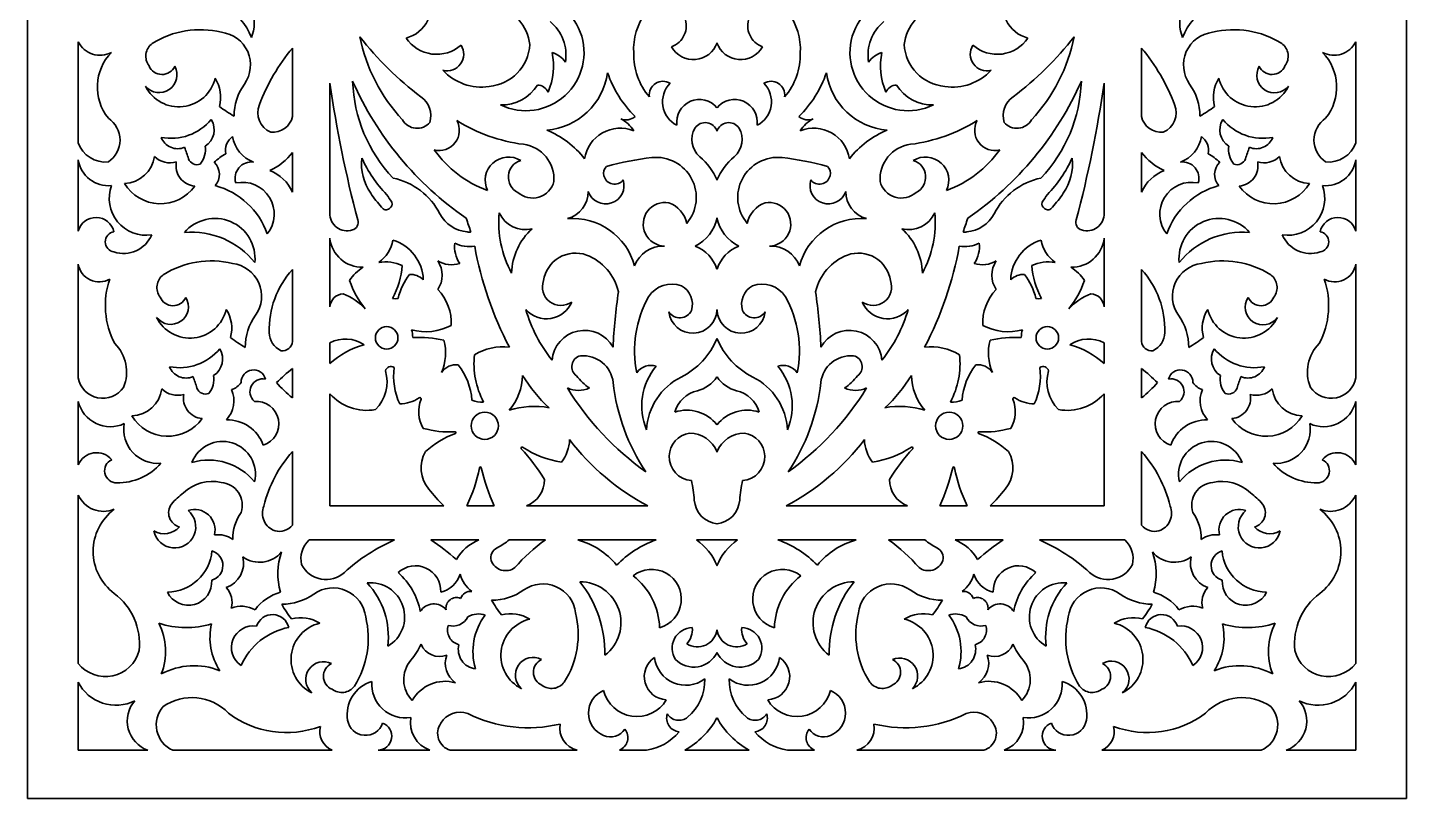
# Model space of a CAD drawing. Extents: x 89 to 752, y 193 to 996.
# Drawn here: x 89 to 752, y 193 to 564 of the extents above; entities that cross this region are included whole.
import ezdxf

# ---------------------------------------------------------------- set-up
doc = ezdxf.new("R2010")
doc.units = 0

msp = doc.modelspace()

# ---------------------------------------------------------------- linework, layer by layer
at = {"color": 7, "lineweight": 35}
for p, q in [((88.565063, 192.732254), (88.565063, 594.5)), ((752.434937, 192.732254), (752.434937, 594.5)), ((112.965332, 508.601685), (112.965332, 557.276794)), ((216.097839, 554.284424), (216.097839, 521.323669)), ((624.902161, 554.284424), (624.902161, 521.323669)), ((728.034668, 508.601685), (728.034668, 557.276794)), ((234.076538, 474.707581), (234.076538, 537.366028)), ((606.923462, 474.707581), (606.923462, 537.366028)), ((112.965332, 465.982117), (112.965332, 500.368347)), ((728.034668, 465.982117), (728.034668, 500.368347)), ((234.076538, 429.519775), (234.076538, 462.607117)), ((606.923462, 429.519775), (606.923462, 462.607117)), ((112.965332, 395.373352), (112.965332, 450.115723)), ((216.097839, 447.537048), (216.097839, 412.970581)), ((624.902161, 447.537048), (624.902161, 412.970581)), ((728.034668, 395.373352), (728.034668, 450.115723)), ((234.076538, 333.724548), (234.076538, 387.701599)), ((606.923462, 333.724548), (606.923462, 387.701599)), ((112.965332, 353.473938), (112.965332, 384.02887)), ((728.034668, 353.473938), (728.034668, 384.02887)), ((216.097839, 359.832397), (216.097839, 324.380981)), ((624.902161, 359.832397), (624.902161, 324.380981)), ((112.965332, 257.808289), (112.965332, 338.899658)), ((728.034668, 257.808289), (728.034668, 338.899658)), ((234.076538, 333.724548), (289.0354, 333.724548)), ((328.710388, 333.724548), (387.17627, 333.724548)), ((512.289612, 333.724548), (453.82373, 333.724548)), ((606.923462, 333.724548), (551.9646, 333.724548)), ((224.1633, 317.287598), (265.259338, 317.287598)), ((282.799225, 317.287598), (305.838959, 317.287598)), ((353.457947, 317.287598), (391.142761, 317.287598)), ((487.542053, 317.287598), (449.857239, 317.287598)), ((558.200745, 317.287598), (535.161072, 317.287598)), ((616.836731, 317.287598), (575.740662, 317.287598)), ((112.965332, 215.978653), (112.965332, 248.825882)), ((728.034668, 215.978653), (728.034668, 248.825882)), ((146.416534, 215.978653), (112.965332, 215.978653)), ((235.25943, 215.978653), (158.438507, 215.978653)), ((282.282562, 215.978653), (257.314972, 215.978653)), ((353.205139, 215.978653), (292.030212, 215.978653)), ((487.794861, 215.978653), (548.969788, 215.978653)), ((558.717468, 215.978653), (583.684998, 215.978653)), ((605.74054, 215.978653), (682.561462, 215.978653)), ((694.583435, 215.978653), (728.034668, 215.978653)), ((420.5, 192.732254), (88.565063, 192.732254)), ((420.5, 192.732254), (752.434937, 192.732254))]:
    msp.add_line(p, q, dxfattribs=at)
at = {"color": 7, "lineweight": 35, "ltscale": 0.47925}
for p, q in [((216.097839, 504.01001), (216.097839, 484.840027)), ((624.902161, 504.01001), (624.902161, 484.840027))]:
    msp.add_line(p, q, dxfattribs=at)
at = {"color": 7, "lineweight": 35, "ltscale": 0.000339}
msp.add_line((420.493225, 428.138245), (420.506775, 428.138245), dxfattribs=at)
at = {"color": 7, "lineweight": 35, "ltscale": 0.251924}
for p, q in [((234.076538, 402.218201), (234.076538, 412.295166)), ((606.923462, 402.218201), (606.923462, 412.295166))]:
    msp.add_line(p, q, dxfattribs=at)
at = {"color": 7, "lineweight": 35, "ltscale": 0.351326}
for p, q in [((216.097839, 399.854492), (216.097839, 385.801453)), ((624.902161, 399.854492), (624.902161, 385.801453))]:
    msp.add_line(p, q, dxfattribs=at)
at = {"color": 7, "lineweight": 35, "ltscale": 0.328825}
for p, q in [((300.006104, 333.724548), (313.159119, 333.724548)), ((540.993896, 333.724548), (527.840881, 333.724548))]:
    msp.add_line(p, q, dxfattribs=at)
at = {"color": 7, "lineweight": 35, "ltscale": 0.435414}
for p, q in [((320.509705, 317.287598), (337.92627, 317.287598)), ((520.490295, 317.287598), (503.07373, 317.287598))]:
    msp.add_line(p, q, dxfattribs=at)
at = {"color": 7, "lineweight": 35, "ltscale": 0.24758}
for p in [(410.596802, 317.287598), (430.403198, 317.287598)]:
    msp.add_line(p, (420.5, 317.287598), dxfattribs=at)
at = {"color": 7, "lineweight": 35, "ltscale": 0.324213}
for p, q in [((386.548279, 215.978653), (373.579773, 215.978653)), ((454.451721, 215.978653), (467.420227, 215.978653))]:
    msp.add_line(p, q, dxfattribs=at)
at = {"color": 7, "lineweight": 35, "ltscale": 0.38838}
for p in [(404.964783, 215.978653), (436.035217, 215.978653)]:
    msp.add_line(p, (420.5, 215.978653), dxfattribs=at)
at = {"color": 7, "lineweight": 35}
for centre, radius in [((261.459717, 414.644226), 5.4114), ((579.540283, 414.644226), 5.4114), ((308.692383, 372.275452), 6.529467), ((532.307617, 372.275452), 6.529467)]:
    msp.add_circle(centre, radius, dxfattribs=at)
for centre, radius, start, end in [((178.76239, 566.436584), 18.956221, 337.978251, 140.937935), ((662.23761, 566.436584), 18.956221, 39.06206, 202.021754), ((168.045288, 548.27301), 30.373877, 21.345521, 97.570659), ((266.857483, 574.570251), 15.966619, 284.292284, 24.604997), ((328.478333, 552.101318), 28.006729, 244.078016, 88.86867), ((512.521667, 552.101318), 28.006729, 91.131328, 295.921966), ((574.142517, 574.570251), 15.966619, 155.395, 255.707717), ((672.954712, 548.27301), 30.373877, 82.429339, 158.654475), ((307.248901, 552.809326), 23.375221, 7.756036, 137.832739), ((410.807556, 553.400757), 30.450518, 143.553214, 182.895572), ((430.192444, 553.400757), 30.450518, 357.104447, 36.446781), ((533.751099, 552.809326), 23.375221, 42.167262, 172.24397), ((326.406738, 550.731079), 21.386679, 351.395529, 49.921163), ((394.928955, 565.025696), 10.783814, 290.07546, 21.423436), ((446.071045, 565.025696), 10.783814, 158.576557, 249.924548), ((514.593262, 550.731079), 21.386679, 130.078835, 188.60449), ((171.603455, 520.057007), 43.065254, 76.185774, 122.321202), ((180.034973, 546.124817), 15.860186, 324.533406, 83.2965), ((329.083923, 575.883728), 82.182312, 191.329653, 223.111698), ((376.204041, 660.048279), 162.386993, 218.149757, 232.755092), ((285.518646, 568.971497), 17.72439, 213.853281, 311.455616), ((555.481323, 568.971497), 17.72439, 228.54439, 326.146724), ((464.795959, 660.048279), 162.386993, 307.244913, 321.850262), ((511.916077, 575.883728), 82.182312, 316.888293, 348.670365), ((660.965027, 546.124817), 15.860186, 96.703498, 215.466599), ((669.396545, 520.057007), 43.065254, 57.678796, 103.814224), ((123.414368, 562.458557), 11.663317, 206.377175, 298.30635), ((146.200226, 535.484314), 24.017094, 135.92739, 218.701322), ((153.146729, 550.311646), 7.651899, 126.660776, 217.183572), ((290.296906, 492.594971), 96.493988, 140.25971, 159.090255), ((290.59552, 551.290955), 7.978146, 254.961424, 33.441392), ((308.875244, 557.272766), 21.574762, 275.065812, 356.521968), ((309.268524, 545.773865), 32.505596, 337.054208, 11.240619), ((337.795227, 540.653564), 11.937827, 35.179094, 73.676028), ((411.274963, 551.067383), 30.889318, 178.525039, 220.907282), ((409.139832, 560.688293), 11.99926, 208.857134, 341.216198), ((431.860168, 560.688293), 11.99926, 198.783808, 331.142871), ((429.725037, 551.067383), 30.889318, 319.092723, 1.474958), ((503.204773, 540.653564), 11.937827, 106.323977, 144.820897), ((531.731445, 545.773865), 32.505596, 168.759385, 202.945797), ((532.124756, 557.272766), 21.574762, 183.478023, 264.934183), ((550.40448, 551.290955), 7.978146, 146.558607, 285.038571), ((550.703064, 492.594971), 96.493988, 20.909745, 39.740288), ((687.853271, 550.311646), 7.651899, 322.816433, 53.339222), ((694.799744, 535.484314), 24.017094, 321.298683, 44.072615), ((717.585632, 562.458557), 11.663317, 241.693651, 333.622831), ((151.945374, 541.352844), 8.542815, 219.772706, 28.999467), ((153.275909, 548.294922), 6.749632, 202.728925, 335.486022), ((688.969238, 541.228088), 8.529952, 149.989574, 321.238219), ((687.72406, 548.294922), 6.749632, 204.513967, 337.27108), ((161.422882, 543.81134), 17.893476, 206.284434, 347.008581), ((164.519775, 530.618225), 17.020397, 344.847261, 32.601832), ((315.827698, 540.476685), 70.778061, 181.795269, 223.62567), ((389.3797, 602.13385), 157.800781, 203.877325, 235.380125), ((306.997314, 560.628967), 25.133059, 222.695945, 278.656989), ((335.828064, 546.937439), 32.324257, 274.727718, 351.742475), ((420.759766, 560.899597), 56.116371, 199.362106, 224.952188), ((394.527161, 531.622253), 6.643645, 59.016489, 186.762347), ((446.472839, 531.622253), 6.643645, 353.237658, 120.98351), ((420.240234, 560.899597), 56.116371, 315.047803, 340.637899), ((505.171936, 546.937439), 32.324257, 188.257543, 265.272277), ((534.002686, 560.628967), 25.133059, 261.343013, 317.304061), ((451.6203, 602.13385), 157.800781, 304.61988, 336.122678), ((525.172302, 540.476685), 70.778061, 316.374335, 358.204736), ((676.480225, 530.618225), 17.020397, 147.398173, 195.152756), ((679.577087, 543.81134), 17.893476, 192.991411, 333.715557), ((214.568604, 521.522583), 26.540792, 144.533401, 180.131503), ((832.3526, 625.031433), 604.664795, 188.336241, 194.713384), ((317.01886, 546.90686), 20.009842, 267.755734, 328.517483), ((333.799133, 530.441528), 6.022095, 26.209403, 87.295965), ((406.966675, 528.382874), 12.695869, 135.269178, 242.966034), ((434.033325, 528.382874), 12.695869, 297.033975, 44.730823), ((507.200867, 530.441528), 6.022095, 92.70404, 153.790602), ((523.98114, 546.90686), 20.009842, 211.482523, 272.244261), ((8.647369, 625.031433), 604.664795, 345.286635, 351.663764), ((626.431396, 521.522583), 26.540792, 359.868488, 35.466594), ((217.214264, 573.030701), 59.255463, 232.26392, 240.491593), ((209.564667, 523.171631), 10.168822, 157.680941, 247.202793), ((271.750275, 521.700562), 10.978719, 342.60778, 55.784337), ((412.001282, 518.597412), 10.911969, 38.845352, 188.02406), ((428.998718, 518.597412), 10.911969, 351.97593, 141.154643), ((569.249756, 521.700562), 10.978719, 124.215664, 197.392225), ((631.435364, 523.171631), 10.168822, 292.797202, 22.31906), ((623.785767, 573.030701), 59.255463, 299.508416, 307.736086), ((120.390137, 509.933533), 12.68466, 303.85632, 56.143677), ((157.639862, 536.046265), 25.261505, 259.06634, 320.130611), ((169.023529, 514.943909), 9.389957, 302.573579, 31.517836), ((206.756439, 523.272339), 9.542484, 263.187758, 348.217004), ((276.110443, 523.642456), 8.043519, 209.198671, 319.502917), ((286.743805, 514.621216), 9.701915, 255.771347, 29.158265), ((337.622986, 587.459717), 80.2341, 238.093295, 262.59304), ((376.773315, 526.195984), 6.534344, 246.827625, 310.839013), ((366.099365, 505.266418), 16.98032, 32.625758, 61.498518), ((414.823792, 512.408875), 5.951231, 17.486551, 145.522412), ((426.176208, 512.408875), 5.951231, 34.477593, 162.513437), ((464.226685, 526.195984), 6.534344, 229.160992, 293.172377), ((474.900635, 505.266418), 16.98032, 118.501473, 147.37424), ((503.377014, 587.459717), 80.2341, 277.406955, 301.906707), ((554.256165, 514.621216), 9.701915, 150.841736, 284.228648), ((564.889526, 523.642456), 8.043519, 220.497088, 330.801334), ((634.243591, 523.272339), 9.542484, 191.783, 276.812237), ((671.97644, 514.943909), 9.389957, 148.482165, 237.426422), ((683.360168, 536.046265), 25.261505, 219.869407, 280.933655), ((720.609863, 509.933533), 12.68466, 123.856328, 236.143686), ((160.778442, 514.264832), 8.48613, 200.857972, 293.344655), ((191.840912, 505.106323), 7.962951, 124.980277, 192.529595), ((202.992798, 514.209106), 15.927078, 189.316277, 249.316819), ((322.078735, 474.023254), 43.884903, 37.838299, 68.036703), ((373.937073, 498.256592), 17.409071, 68.206501, 171.120404), ((419.505432, 510.234009), 11.074924, 149.962267, 228.782941), ((421.494568, 510.234009), 11.074924, 311.217078, 30.037727), ((467.062927, 498.256592), 17.409071, 8.879599, 111.793504), ((518.921265, 474.023254), 43.884903, 111.963295, 142.1617), ((638.007202, 514.209106), 15.927078, 290.683176, 350.683742), ((649.159119, 505.106323), 7.962951, 347.470411, 55.019725), ((680.221558, 514.264832), 8.48613, 246.655347, 339.142033), ((126.083313, 513.248474), 13.916695, 199.505759, 275.664383), ((112.35199, 485.834045), 55.750347, 15.729868, 21.728575), ((163.157013, 505.361755), 11.048713, 320.530178, 8.689537), ((328.616882, 536.685364), 54.304783, 215.413843, 249.944329), ((325.098694, 491.119385), 16.916937, 356.13374, 82.593038), ((515.901306, 491.119385), 16.916937, 97.406967, 183.866251), ((512.383118, 536.685364), 54.304783, 290.055673, 324.586162), ((677.842957, 505.361755), 11.048713, 171.310461, 219.469814), ((728.64801, 485.834045), 55.750347, 158.271425, 164.270134), ((714.916687, 513.248474), 13.916695, 264.335612, 340.494245), ((127.456909, 502.606018), 14.663324, 188.777744, 275.824373), ((134.568512, 504.304199), 15.289886, 272.598857, 351.564481), ((157.163208, 509.562317), 10.586349, 225.118148, 286.583123), ((170.007111, 497.659607), 9.978323, 169.86007, 264.432219), ((170.158203, 502.485596), 4.419717, 200.35695, 290.225745), ((195.871979, 481.466858), 24.889277, 118.31225, 134.448667), ((172.784668, 493.370422), 8.148904, 318.571716, 46.025349), ((196.301208, 491.555725), 7.825767, 82.17001, 197.028941), ((193.900024, 520.61084), 27.718758, 294.040023, 323.208732), ((274.085327, 498.370361), 24.724958, 173.226329, 214.689269), ((305.854675, 526.603394), 61.750111, 204.204082, 224.013857), ((320.135864, 490.508606), 11.235389, 58.66903, 205.48869), ((328.331421, 492.145386), 8.300838, 106.470102, 243.391227), ((402.934448, 373.035767), 129.195023, 96.109607, 105.996879), ((391.236938, 482.319092), 19.28746, 319.602747, 96.109607), ((392.677307, 478.816528), 30.239761, 23.063648, 49.769666), ((448.322693, 478.816528), 30.239761, 130.230343, 156.936355), ((449.763062, 482.319092), 19.28746, 83.890391, 220.397272), ((438.065552, 373.035767), 129.195023, 74.003119, 83.890391), ((520.864136, 490.508606), 11.235389, 334.511329, 121.330975), ((512.668579, 492.145386), 8.300838, 296.608775, 73.529896), ((535.145325, 526.603394), 61.750111, 315.986131, 335.795924), ((566.914673, 498.370361), 24.724958, 325.310736, 6.77367), ((647.099976, 520.61084), 27.718758, 216.791273, 245.959979), ((644.698792, 491.555725), 7.825767, 342.971063, 97.829988), ((645.127991, 481.466858), 24.889277, 45.551324, 61.687748), ((668.215332, 493.370422), 8.148904, 133.974652, 221.428275), ((670.841797, 502.485596), 4.419717, 249.77425, 339.643041), ((670.99292, 497.659607), 9.978323, 275.567776, 10.139926), ((683.836792, 509.562317), 10.586349, 253.416872, 314.881857), ((706.431458, 504.304199), 15.289886, 188.435525, 267.401138), ((713.543091, 502.606018), 14.663324, 264.175622, 351.22226), ((197.851227, 476.724487), 19.969999, 23.977955, 68.433031), ((257.629181, 459.257751), 33.126492, 27.338934, 77.862913), ((370.215027, 494.017212), 4.31633, 131.939338, 197.119495), ((371.183472, 493.888245), 5.21985, 192.633017, 322.910444), ((469.816528, 493.888245), 5.21985, 217.089561, 347.367002), ((470.784973, 494.017212), 4.31633, 342.880522, 48.060664), ((583.370789, 459.257751), 33.126492, 102.137085, 152.661066), ((643.148804, 476.724487), 19.969999, 111.566967, 156.022039), ((145.710724, 481.925293), 17.838623, 160.027644, 278.595217), ((152.576294, 499.43042), 20.198, 210.992252, 324.59384), ((169.22644, 452.376953), 36.890938, 19.593832, 74.80682), ((191.965118, 474.263306), 15.327081, 321.625767, 101.846815), ((331.716614, 492.567505), 10.582012, 227.836837, 345.839525), ((345.083862, 485.092224), 13.418576, 284.756539, 0.32313), ((366.885193, 488.073669), 8.872327, 199.117476, 17.491517), ((474.114807, 488.073669), 8.872327, 162.508478, 340.882528), ((495.916138, 485.092224), 13.418576, 179.676869, 255.243463), ((509.283386, 492.567505), 10.582012, 194.160466, 312.163168), ((649.034851, 474.263306), 15.327081, 78.153183, 218.374238), ((671.77356, 452.376953), 36.890938, 105.193178, 160.406173), ((688.423706, 499.43042), 20.198, 215.406179, 329.007754), ((695.289307, 481.925293), 17.838623, 261.404778, 19.972353), ((315.428192, 526.972107), 74.997131, 214.680513, 221.239188), ((221.59079, 454.415771), 49.455364, 31.122932, 36.304925), ((261.29007, 479.226196), 2.742569, 304.669027, 15.911399), ((395.515442, 469.391724), 10.528069, 80.326078, 268.217865), ((392.752747, 467.107483), 13.449149, 11.632258, 70.308), ((448.247253, 467.107483), 13.449149, 109.691998, 168.367742), ((445.484558, 469.391724), 10.528069, 271.78213, 99.673927), ((579.709961, 479.226196), 2.742569, 164.088601, 235.330975), ((619.409241, 454.415771), 49.455364, 143.695077, 148.877073), ((525.571838, 526.972107), 74.997131, 318.760831, 325.319479), ((121.533386, 463.801086), 8.84129, 12.667876, 165.718353), ((178.767426, 452.875549), 19.314766, 354.195196, 139.668325), ((242.261108, 474.418762), 8.189658, 177.978911, 289.034369), ((244.130554, 470.198242), 3.611416, 282.822366, 20.388924), ((261.18219, 478.883118), 2.537686, 212.123618, 311.091676), ((301.89032, 482.443176), 16.841007, 208.252977, 264.528524), ((-1430.04248, -130.401886), 1831.754517, 18.990731, 19.209019), ((365.658875, 470.039185), 50.249802, 174.430191, 208.758766), ((328.266174, 480.704773), 13.884037, 204.639807, 283.64787), ((350.956482, 441.302185), 30.911674, 15.021283, 94.554789), ((401.329529, 476.451233), 19.590502, 296.36144, 348.114361), ((439.670471, 476.451233), 19.590502, 191.885644, 243.638561), ((490.043518, 441.302185), 30.911674, 85.445209, 164.978711), ((512.733826, 480.704773), 13.884037, 256.352132, 335.360185), ((475.341125, 470.039185), 50.249802, 331.241226, 5.569811), ((2271.042236, -130.401886), 1831.754517, 160.790986, 161.009265), ((539.10968, 482.443176), 16.841007, 275.471471, 331.74704), ((579.81781, 478.883118), 2.537686, 228.908316, 327.876401), ((596.869446, 470.198242), 3.611416, 159.611071, 257.177629), ((598.738892, 474.418762), 8.189658, 250.965633, 2.021087), ((662.232544, 452.875549), 19.314766, 40.33168, 185.804795), ((719.466614, 463.801086), 8.84129, 14.281643, 167.332121), ((130.864288, 460.896851), 4.894145, 98.280384, 261.719623), ((167.67218, 426.823059), 38.723587, 38.486726, 95.376796), ((301.148254, 470.534668), 4.932004, 259.914001, 280.086001), ((351.356873, 445.005737), 29.761959, 131.741577, 178.349681), ((489.643127, 445.005737), 29.761959, 1.650317, 48.258425), ((539.851746, 470.534668), 4.932004, 259.914001, 280.086001), ((673.32782, 426.823059), 38.723587, 84.623202, 141.513269), ((710.135681, 460.896851), 4.894145, 278.280372, 81.719614), ((134.756134, 470.153687), 14.83033, 251.943716, 336.697481), ((249.808655, 464.464355), 15.841361, 186.732813, 271.036629), ((247.764099, 464.686584), 16.926748, 305.983787, 350.12342), ((258.296509, 441.900513), 20.810196, 2.150096, 72.82959), ((309.297241, 458.804688), 15.153523, 174.196407, 213.248085), ((301.163391, 473.571289), 14.94448, 242.320827, 280.314813), ((470.12262, 488.733582), 168.943985, 190.182045, 207.704554), ((394.724609, 443.973511), 14.902434, 88.217876, 159.000944), ((403.160522, 441.961121), 18.276243, 18.424205, 67.927727), ((437.839478, 441.961121), 18.276243, 112.072271, 161.575788), ((446.275391, 443.973511), 14.902434, 20.999055, 91.782129), ((370.87738, 488.733582), 168.943985, 332.295452, 349.817947), ((539.836609, 473.571289), 14.94448, 259.685189, 297.679175), ((531.702759, 458.804688), 15.153523, 326.751906, 5.803587), ((582.703491, 441.900513), 20.810196, 107.170408, 177.849902), ((593.235901, 464.686584), 16.926748, 189.876585, 234.016218), ((591.191345, 464.464355), 15.841361, 268.963366, 353.267192), ((706.243896, 470.153687), 14.83033, 203.30251, 288.056286), ((176.939789, 408.64856), 43.065254, 76.185774, 122.321202), ((275.927856, 444.809631), 12.236052, 325.574545, 34.425455), ((292.691254, 462.90509), 13.016973, 239.173913, 287.586539), ((352.407288, 439.833618), 15.64574, 70.188752, 171.057074), ((348.439087, 430.996338), 25.315626, 13.430818, 68.51789), ((492.560913, 430.996338), 25.315626, 111.482115, 166.569176), ((488.592712, 439.833618), 15.64574, 8.942923, 109.811246), ((548.308777, 462.90509), 13.016973, 252.413462, 300.826096), ((565.072144, 444.809631), 12.236052, 145.57454, 214.42546), ((664.060181, 408.64856), 43.065254, 57.678796, 103.814224), ((123.037903, 451.847961), 10.220442, 189.758027, 299.873469), ((158.483063, 438.903198), 7.651899, 126.660776, 217.183572), ((185.371307, 434.71637), 15.860186, 324.533406, 83.2965), ((247.476776, 418.759583), 42.576778, 137.476217, 182.007756), ((260.375397, 431.729797), 19.777456, 121.318312, 147.807138), ((260.968475, 432.51416), 18.760826, 64.677411, 100.003655), ((227.62619, 453.128296), 41.527779, 332.08194, 354.949385), ((298.029449, 425.900024), 32.049995, 142.959794, 165.942916), ((272.847748, 436.254211), 8.960898, 45.826184, 92.565073), ((568.152222, 436.254211), 8.960898, 87.434932, 134.173821), ((542.970581, 425.900024), 32.049995, 14.057086, 37.040201), ((613.373779, 453.128296), 41.527779, 185.050633, 207.918065), ((580.031555, 432.51416), 18.760826, 79.996344, 115.322581), ((580.624573, 431.729797), 19.777456, 32.192857, 58.681693), ((593.523193, 418.759583), 42.576778, 357.992235, 42.523788), ((655.628723, 434.71637), 15.860186, 96.703498, 215.466599), ((682.516907, 438.903198), 7.651899, 322.816433, 53.339222), ((717.962097, 451.847961), 10.220442, 240.126533, 350.241965), ((165.604736, 430.219604), 39.590809, 161.189049, 207.57922), ((283.820282, 455.465027), 42.293839, 198.183598, 219.40755), ((345.358826, 439.192932), 8.951087, 159.922541, 305.638289), ((398.821472, 427.118103), 13.437607, 69.944627, 146.820367), ((398.477539, 430.816284), 10.206454, 343.056114, 60.975155), ((442.522461, 430.816284), 10.206454, 119.024844, 196.943905), ((442.178528, 427.118103), 13.437607, 33.179638, 110.055378), ((495.641174, 439.192932), 8.951087, 234.361716, 20.077464), ((557.179688, 455.465027), 42.293839, 320.591922, 341.816407), ((675.395264, 430.219604), 39.590809, 332.420772, 18.810951), ((157.478088, 429.65741), 8.517228, 217.443406, 31.329118), ((158.612244, 436.886536), 6.749632, 202.728925, 335.486022), ((241.023407, 428.954895), 6.96978, 94.697725, 175.351624), ((230.087891, 409.210266), 28.632778, 42.666317, 68.777751), ((265.630066, 438.303833), 4.801172, 254.176498, 285.823504), ((270.001617, 421.955017), 22.596689, 356.731382, 44.852763), ((338.392395, 437.03186), 13.211696, 221.639027, 337.228952), ((617.124512, 399.694336), 246.878189, 171.337782, 177.573758), ((434.380249, 408.375977), 53.588795, 150.858484, 191.375416), ((406.619751, 408.375977), 53.588795, 348.624576, 29.141521), ((223.875458, 399.694336), 246.878189, 2.426241, 8.662225), ((502.607605, 437.03186), 13.211696, 202.771053, 318.360961), ((570.998352, 421.955017), 22.596689, 135.147232, 183.268609), ((575.369934, 438.303833), 4.801172, 254.176498, 285.823504), ((610.912109, 409.210266), 28.632778, 111.222247, 137.334504), ((599.976624, 428.954895), 6.96978, 4.648383, 85.30228), ((683.348206, 429.403625), 8.506372, 146.601896, 324.625559), ((682.387756, 436.886536), 6.749632, 204.513967, 337.27108), ((166.759216, 432.402893), 17.893476, 206.284434, 347.008581), ((169.85611, 419.209778), 17.020397, 344.847261, 32.601832), ((219.904938, 410.114136), 26.540792, 144.533401, 180.131503), ((395.126953, 447.121338), 69.229012, 195.815585, 218.704888), ((408.85376, 428.543091), 11.646484, 187.028, 358.007917), ((402.562988, 430.579102), 6.303364, 213.303246, 334.261207), ((432.14624, 428.543091), 11.646484, 181.992074, 352.972018), ((438.437012, 430.579102), 6.303364, 205.738798, 326.696773), ((445.873047, 447.121338), 69.229012, 321.295104, 344.184434), ((621.095032, 410.114136), 26.540792, 359.868488, 35.466594), ((671.14386, 419.209778), 17.020397, 147.398173, 195.152756), ((674.240784, 432.402893), 17.893476, 192.991411, 333.715557), ((280.377594, 443.410278), 25.801565, 254.371459, 298.178353), ((261.665283, 414.879333), 12.324628, 359.516515, 17.388695), ((356.724487, 402.618774), 15.66928, 28.708153, 175.560068), ((484.275513, 402.618774), 15.66928, 4.439938, 151.291846), ((560.622437, 443.410278), 25.801565, 241.821622, 285.628509), ((579.334717, 414.879333), 12.324628, 162.6113, 180.48349), ((117.221802, 398.273071), 19.028049, 336.888534, 45.694573), ((222.550598, 461.622253), 59.255463, 232.26392, 240.491593), ((214.30014, 417.084412), 9.375798, 178.878652, 246.840363), ((211.285095, 413.237183), 4.820134, 261.981383, 356.829218), ((241.519196, 397.640625), 16.436155, 56.252513, 116.924861), ((277.014465, 360.452759), 54.406746, 77.225991, 93.187269), ((265.125, 407.416504), 24.683813, 337.431371, 14.298899), ((387.083984, 428.071289), 36.117359, 296.532612, 337.699636), ((453.916016, 428.071289), 36.117359, 202.300371, 243.467397), ((575.875, 407.416504), 24.683813, 165.7011, 202.56862), ((563.985535, 360.452759), 54.406746, 86.812736, 102.774007), ((599.480835, 397.640625), 16.436155, 63.075137, 123.747482), ((629.714905, 413.237183), 4.820134, 183.170787, 278.018612), ((626.699829, 417.084412), 9.375798, 293.159639, 1.121346), ((618.449402, 461.622253), 59.255463, 299.508416, 307.736086), ((723.778198, 398.273071), 19.028049, 134.305425, 203.11147), ((161.717682, 425.541504), 25.261505, 259.06634, 320.130611), ((173.101349, 404.439148), 9.389957, 302.573579, 31.517836), ((261.85611, 371.21814), 41.625843, 105.617271, 131.863933), ((344.723633, 402.540588), 41.225491, 174.492646, 207.140271), ((317.567688, 383.459167), 26.895813, 83.640434, 121.066934), ((355.98053, 400.752502), 5.386425, 102.716886, 235.094049), ((356.017334, 391.478394), 14.579734, 6.369714, 94.810061), ((484.982666, 391.478394), 14.579734, 85.189944, 173.63028), ((485.01947, 400.752502), 5.386425, 304.905956, 77.283112), ((523.432312, 383.459167), 26.895813, 58.933071, 96.359564), ((496.276367, 402.540588), 41.225491, 332.859734, 5.507353), ((579.14386, 371.21814), 41.625843, 48.136066, 74.382734), ((667.898621, 404.439148), 9.389957, 148.482165, 237.426422), ((679.282349, 425.541504), 25.261505, 219.869407, 280.933655), ((164.856262, 403.760071), 8.48613, 200.857972, 293.344655), ((197.322174, 393.25354), 5.958604, 14.942967, 181.399282), ((285.327728, 313.278748), 110.85186, 128.647419, 133.932906), ((242.903687, 393.41156), 18.736286, 314.641817, 16.630513), ((263.513611, 398.037292), 2.757566, 56.024142, 164.507948), ((297.679871, 396.298889), 32.872585, 172.966577, 204.287096), ((294.789703, 393.474609), 8.196369, 81.944477, 146.962954), ((271.52182, 382.35376), 31.08379, 4.256954, 38.232623), ((388.793884, 392.851929), 8.534877, 73.129551, 144.515082), ((413.665955, 381.944031), 29.417994, 139.576814, 203.198118), ((452.206116, 392.851929), 8.534877, 35.484923, 106.870447), ((427.334045, 381.944031), 29.417994, 336.801872, 40.423187), ((569.478149, 382.35376), 31.08379, 141.767379, 175.743049), ((546.210266, 393.474609), 8.196369, 33.037041, 98.055521), ((543.320129, 396.298889), 32.872585, 335.712896, 7.03343), ((577.486389, 398.037292), 2.757566, 15.492052, 123.975856), ((598.096313, 393.41156), 18.736286, 163.369478, 225.358188), ((555.672241, 313.278748), 110.85186, 46.067095, 51.352579), ((643.677795, 393.25354), 5.958604, 358.600723, 165.057026), ((676.143738, 403.760071), 8.48613, 246.655347, 339.142033), ((124.773315, 397.513733), 12.000399, 190.274307, 326.005394), ((116.42981, 375.329285), 55.750347, 15.729868, 21.728575), ((167.234833, 394.856995), 11.048713, 320.530178, 8.689537), ((184.52887, 397.670593), 8.219146, 285.764265, 326.281716), ((201.825775, 388.70636), 6.211456, 78.357269, 229.396333), ((245.874969, 424.790039), 49.058975, 220.223662, 232.629581), ((300.229858, 397.212036), 26.684574, 319.210202, 358.597554), ((387.366516, 433.066345), 70.627258, 211.124716, 227.524301), ((372.575195, 410.928772), 24.498129, 216.56294, 236.502653), ((466.678589, 403.831787), 96.768883, 186.36972, 213.787192), ((416.642761, 368.869934), 30.053032, 116.532603, 177.16575), ((407.415344, 404.353149), 15.592771, 283.428484, 327.050194), ((433.584656, 404.353149), 15.592771, 212.949811, 256.571518), ((424.357239, 368.869934), 30.053032, 2.834257, 63.467395), ((374.321411, 403.831787), 96.768883, 326.212813, 353.630285), ((468.424805, 410.928772), 24.498129, 303.497352, 323.437079), ((453.633484, 433.066345), 70.627258, 312.475691, 328.875303), ((540.770142, 397.212036), 26.684574, 181.402451, 220.789816), ((595.125061, 424.790039), 49.058975, 307.370421, 319.776343), ((639.174255, 388.70636), 6.211456, 310.603672, 101.642729), ((656.47113, 397.670593), 8.219146, 213.718303, 254.235736), ((673.765137, 394.856995), 11.048713, 171.310461, 219.469814), ((724.57019, 375.329285), 55.750347, 158.271425, 164.270134), ((716.226685, 397.513733), 12.000399, 213.994611, 349.725685), ((138.125458, 392.306213), 15.289886, 272.598857, 351.564481), ((160.720154, 397.564392), 10.586349, 225.118148, 286.583123), ((173.564026, 385.661621), 9.978323, 169.86007, 264.432219), ((174.236023, 391.980835), 4.419717, 200.35695, 290.225745), ((174.424042, 384.315979), 13.485732, 317.007658, 23.811675), ((251.867157, 403.49762), 23.791174, 221.601352, 280.172936), ((267.238464, 400.439819), 17.668194, 271.550833, 303.994317), ((293.161682, 379.17572), 16.283859, 158.694364, 209.923559), ((277.444641, 385.305298), 0.586128, 338.694354, 123.994312), ((470.128296, 466.238525), 143.325943, 211.900025, 234.182465), ((353.751709, 401.820374), 12.501363, 244.900152, 295.09985), ((414.49646, 374.695374), 14.89863, 103.428482, 163.602305), ((426.50354, 374.695374), 14.89863, 16.397689, 76.571516), ((370.871704, 466.238525), 143.325943, 305.81754, 328.099967), ((487.248291, 401.820374), 12.501363, 244.900152, 295.09985), ((547.838318, 379.17572), 16.283859, 330.076432, 21.30564), ((563.555359, 385.305298), 0.586128, 56.005693, 201.30565), ((573.761536, 400.439819), 17.668194, 236.005688, 268.449162), ((589.132813, 403.49762), 23.791174, 259.827066, 318.398667), ((666.575928, 384.315979), 13.485732, 156.188326, 222.992361), ((666.763977, 391.980835), 4.419717, 249.77425, 339.643041), ((667.435974, 385.661621), 9.978323, 275.567776, 10.139926), ((680.279846, 397.564392), 10.586349, 253.416872, 314.881857), ((702.874573, 392.306213), 15.289886, 188.435525, 267.401138), ((128.446411, 387.76709), 15.92603, 193.575474, 294.846805), ((198.715118, 373.224243), 10.806432, 287.738989, 94.947136), ((307.129913, 395.225098), 11.526104, 246.424015, 274.515572), ((332.453674, 341.723267), 39.909389, 79.57755, 107.529615), ((405.887451, 361.132935), 18.655277, 38.437067, 107.73825), ((435.112549, 361.132935), 18.655277, 72.261749, 141.562938), ((508.546326, 341.723267), 39.909389, 72.470383, 100.422455), ((533.870117, 395.225098), 11.526104, 265.484423, 293.57598), ((642.284912, 373.224243), 10.806432, 85.052869, 252.261013), ((712.553589, 387.76709), 15.92603, 245.153197, 346.424517), ((151.284271, 370.541199), 16.382433, 170.251098, 275.06724), ((156.133209, 387.432495), 20.198, 210.992252, 324.59384), ((184.84317, 356.952454), 18.176069, 19.205689, 91.749958), ((656.156799, 356.952454), 18.176069, 88.250047, 160.794305), ((684.86676, 387.432495), 20.198, 215.406179, 329.007754), ((689.715698, 370.541199), 16.382433, 264.932762, 9.748904), ((291.845459, 417.44574), 48.125721, 254.579261, 273.01804), ((311.571503, 324.529663), 47.260174, 111.118032, 131.694544), ((294.400299, 368.988159), 0.399145, 291.118048, 93.018038), ((330.695374, 366.321533), 18.838297, 322.08074, 357.840332), ((440.295044, 434.631287), 114.034096, 217.247175, 242.237034), ((409.000244, 357.372498), 11.499725, 98.705413, 177.946413), ((407.31842, 354.642822), 14.097086, 20.762571, 90.238465), ((433.68158, 354.642822), 14.097086, 89.761533, 159.237432), ((431.999756, 357.372498), 11.499725, 2.053587, 81.294585), ((400.704956, 434.631287), 114.034096, 297.762968, 322.75283), ((510.304626, 366.321533), 18.838297, 182.159673, 217.919265), ((546.59967, 368.988159), 0.399145, 86.98196, 248.881954), ((529.428528, 324.529663), 47.260174, 48.305454, 68.881966), ((549.154541, 417.44574), 48.125721, 266.981955, 285.420741), ((121.791687, 349.72821), 9.588279, 40.40286, 157.004739), ((182.452087, 348.904419), 15.843389, 346.742914, 158.887562), ((260.785187, 319.660583), 60.089355, 138.045964, 166.605663), ((293.641144, 351.991516), 15.609554, 149.904156, 220.643596), ((326.617249, 361.532104), 0.459157, 57.556952, 222.759862), ((258.070313, 298.146057), 92.902885, 31.325235, 42.759853), ((353.93219, 404.502197), 50.45779, 237.556961, 260.444945), ((487.06781, 404.502197), 50.45779, 279.555056, 302.443041), ((582.929688, 298.146057), 92.902885, 137.240152, 148.674763), ((514.382751, 361.532104), 0.459157, 317.240157, 122.443053), ((547.358826, 351.991516), 15.609554, 319.356396, 30.095845), ((580.214844, 319.660583), 60.089355, 13.39434, 41.954037), ((658.547913, 348.904419), 15.843389, 21.112431, 193.257092), ((719.208313, 349.72821), 9.588279, 22.995261, 139.597141), ((131.472748, 350.619507), 5.831038, 114.084083, 270.606382), ((131.998749, 372.275635), 27.490774, 269.032296, 318.952267), ((175.701813, 327.077209), 28.680902, 39.372414, 106.258066), ((240.261322, 363.702881), 66.84417, 333.353695, 349.963375), ((306.552032, 351.970337), 0.476806, 12.782977, 169.963384), ((401.658875, 373.548401), 97.047127, 192.782981, 204.227195), ((409.000244, 357.372498), 11.499725, 177.946413, 265.913249), ((431.999756, 357.372498), 11.499725, 274.086746, 2.053587), ((439.341125, 373.548401), 97.047127, 335.77281, 347.21701), ((534.447937, 351.970337), 0.476806, 10.03662, 167.217019), ((600.738708, 363.702881), 66.84417, 190.036616, 206.646311), ((665.298218, 327.077209), 28.680902, 73.741939, 140.627584), ((709.001282, 372.275635), 27.490774, 221.047738, 270.967699), ((709.527283, 350.619507), 5.831038, 269.393613, 65.915915), ((177.529053, 325.571411), 19.914057, 77.590034, 133.9524), ((324.185425, 346.175842), 13.248072, 289.971826, 1.167795), ((355.391418, 333.220032), 54.291286, 3.478238, 13.50865), ((485.608582, 333.220032), 54.291286, 166.491352, 176.521758), ((516.814575, 346.175842), 13.248072, 178.832207, 250.028169), ((663.470947, 325.571411), 19.914057, 46.047599, 102.409964), ((125.173157, 344.419617), 13.397795, 204.330795, 292.511235), ((178.091705, 318.442871), 25.83897, 123.826999, 141.409272), ((180.746094, 333.851135), 11.219503, 342.962021, 84.565412), ((333.884827, 381.08905), 65.22934, 217.00973, 226.562351), ((507.115173, 381.08905), 65.22934, 313.437654, 322.990272), ((660.253906, 333.851135), 11.219503, 95.434586, 197.03797), ((662.908264, 318.442871), 25.83897, 38.590733, 56.173002), ((715.826843, 344.419617), 13.397795, 247.48876, 335.66921), ((145.384003, 311.769836), 25.267242, 126.64616, 233.353854), ((163.517487, 330.333191), 7.033737, 143.063285, 255.457931), ((168.997803, 322.110535), 9.842633, 345.874906, 108.910529), ((210.510834, 330.123413), 8.880959, 157.091742, 251.764977), ((421.782837, 337.255371), 12.222654, 183.478242, 263.975361), ((419.217163, 337.255371), 12.222654, 276.024634, 356.52175), ((630.489197, 330.123413), 8.880959, 288.235018, 22.908256), ((672.002197, 322.110535), 9.842633, 71.089476, 194.125099), ((677.482544, 330.333191), 7.033737, 284.542071, 36.936717), ((695.616028, 311.769836), 25.267242, 306.646151, 53.353845), ((159.36618, 323.57196), 10.154672, 191.087018, 50.6275), ((208.023315, 318.249207), 20.628986, 143.34794, 181.988386), ((632.976685, 318.249207), 20.628986, 358.011605, 36.652059), ((681.63385, 323.57196), 10.154672, 129.372498, 348.912973), ((154.380554, 330.321045), 10.025861, 240.220216, 317.322475), ((180.218597, 307.388977), 12.43301, 54.679441, 97.74599), ((209.808502, 329.579407), 8.159593, 255.255702, 320.424907), ((631.191467, 329.579407), 8.159593, 219.575108, 284.7443), ((660.781433, 307.388977), 12.43301, 82.254008, 125.320557), ((686.619446, 330.321045), 10.025861, 222.677517, 299.779786), ((232.739197, 308.101379), 12.567151, 133.032018, 192.19262), ((300.880524, 235.885437), 88.854813, 113.633946, 132.262679), ((216.148285, 218.325928), 119.313698, 48.633314, 56.039626), ((313.975403, 296.976135), 21.880524, 111.830216, 150.139169), ((316.83429, 308.677917), 5.246589, 114.823034, 194.644563), ((273.123962, 383.262085), 81.228317, 300.730467, 305.687548), ((385.849365, 249.48082), 83.032394, 125.251135, 138.978804), ((344.243286, 282.693359), 35.800423, 38.762287, 75.084795), ((408.07074, 270.018433), 50.20887, 109.703398, 135.663936), ((395.421143, 295.024048), 26.943752, 21.442243, 55.720133), ((445.578857, 295.024048), 26.943752, 124.279868, 158.55776), ((432.92926, 270.018433), 50.20887, 44.336062, 70.296601), ((496.756714, 282.693359), 35.800423, 104.915203, 141.237712), ((455.150635, 249.48082), 83.032394, 41.021191, 54.74887), ((567.876038, 383.262085), 81.228317, 234.312457, 239.269535), ((524.16571, 308.677917), 5.246589, 345.355429, 65.176971), ((527.024597, 296.976135), 21.880524, 29.860825, 68.169782), ((624.851746, 218.325928), 119.313698, 123.960379, 131.366681), ((540.119507, 235.885437), 88.854813, 47.737316, 66.366052), ((608.260803, 308.101379), 12.567151, 347.807384, 46.967977), ((155.423187, 314.091064), 22.025883, 271.343332, 354.532198), ((175.282867, 304.970642), 7.319253, 285.217447, 73.604427), ((179.933838, 306.264832), 12.669348, 289.74477, 12.953122), ((200.283447, 320.2724), 13.738976, 234.375022, 320.450401), ((239.119263, 301.13269), 30.093153, 159.799229, 197.431621), ((232.238373, 311.420959), 13.210637, 206.884494, 312.262667), ((318.722961, 309.878479), 7.40911, 199.941893, 307.216035), ((522.277039, 309.878479), 7.40911, 232.78397, 340.058125), ((608.761658, 311.420959), 13.210637, 227.737321, 333.115511), ((640.716553, 320.2724), 13.738976, 219.549591, 305.624984), ((601.880737, 301.13269), 30.093153, 342.568384, 20.200771), ((661.066162, 306.264832), 12.669348, 167.046879, 250.255232), ((665.717163, 304.970642), 7.319253, 106.395578, 254.782555), ((685.576843, 314.091064), 22.025883, 185.467794, 268.656663), ((244.74057, 276.451477), 33.521549, 10.85034, 48.420686), ((275.327911, 292.667969), 12.167365, 357.540049, 133.273807), ((284.871704, 304.303528), 12.435305, 282.126862, 343.880135), ((312.587799, 305.383423), 16.408148, 196.035654, 231.955933), ((388.981079, 288.780151), 14.314862, 285.680391, 128.155208), ((359.61554, 273.870667), 33.253571, 1.942788, 51.892806), ((452.018921, 288.780151), 14.314862, 51.844787, 254.319611), ((481.38446, 273.870667), 33.253571, 128.107192, 178.057212), ((528.412231, 305.383423), 16.408148, 308.044073, 343.964365), ((556.128296, 304.303528), 12.435305, 196.119856, 257.873133), ((565.672058, 292.667969), 12.167365, 46.726202, 182.459956), ((596.259399, 276.451477), 33.521549, 131.579319, 169.149662), ((166.017883, 297.007629), 11.222337, 206.095675, 4.602189), ((177.019501, 287.431213), 9.974772, 342.607726, 43.841249), ((216.193268, 270.610535), 22.271706, 105.055351, 144.227531), ((235.59964, 278.316284), 15.860186, 6.703499, 125.4666), ((224.443695, 270.678589), 37.826836, 353.001853, 43.16989), ((253.71347, 280.237427), 16.407314, 300.289189, 95.882558), ((301.896667, 287.336304), 5.15773, 83.550897, 159.853652), ((312.060181, 314.793762), 26.540792, 269.868503, 305.466605), ((336.662415, 280.260132), 15.860186, 6.703499, 125.4666), ((311.345428, 262.747192), 55.176666, 358.961985, 38.557852), ((354.559814, 277.424805), 19.714338, 307.324116, 90.195735), ((486.440186, 277.424805), 19.714338, 89.80427, 232.675889), ((529.654541, 262.747192), 55.176666, 141.442153, 181.038006), ((504.337585, 280.260132), 15.860186, 54.533405, 173.296502), ((528.939819, 314.793762), 26.540792, 234.5334, 270.131492), ((539.103333, 287.336304), 5.15773, 20.146345, 96.449101), ((587.286499, 280.237427), 16.407314, 84.117447, 239.71082), ((616.556274, 270.678589), 37.826836, 136.830109, 186.998152), ((605.40033, 278.316284), 15.860186, 54.533405, 173.296502), ((624.806763, 270.610535), 22.271706, 35.772463, 74.944647), ((663.980469, 287.431213), 9.974772, 136.158756, 197.392279), ((674.982117, 297.007629), 11.222337, 175.39781, 333.904342), ((112.329041, 267.336121), 30.11311, 353.771478, 53.353845), ((262.505524, 315.495605), 59.255463, 209.50842, 217.73608), ((210.997406, 312.849915), 26.540792, 269.868503, 305.466605), ((284.188171, 278.861328), 7.602176, 39.369719, 149.131962), ((295.063171, 284.46283), 5.058373, 66.816961, 188.861879), ((363.568298, 317.439392), 59.255463, 209.50842, 217.73608), ((477.431702, 317.439392), 59.255463, 322.263925, 330.491571), ((545.936829, 284.46283), 5.058373, 351.13814, 113.183044), ((556.811829, 278.861328), 7.602176, 30.868033, 140.630276), ((630.002563, 312.849915), 26.540792, 234.5334, 270.131492), ((578.494446, 315.495605), 59.255463, 322.263925, 330.491571), ((728.670959, 267.336121), 30.11311, 126.64616, 186.22854), ((191.435181, 271.384155), 13.953036, 61.358629, 110.545977), ((206.490295, 273.234924), 8.063859, 13.633936, 162.229752), ((220.093048, 262.801086), 17.020397, 57.398171, 105.15275), ((209.53183, 269.884766), 43.065254, 327.67879, 13.814227), ((293.308136, 283.945007), 8.165266, 253.790948, 333.18097), ((305.688934, 271.523865), 10.113637, 71.160066, 120.242352), ((331.865784, 263.517334), 28.877424, 142.50284, 196.728467), ((334.348938, 261.64801), 17.893476, 102.991412, 243.715579), ((321.155823, 264.744934), 17.020397, 57.398171, 105.15275), ((310.594604, 271.828613), 43.065254, 327.67879, 13.814227), ((530.405396, 271.828613), 43.065254, 166.18577, 212.321215), ((506.651062, 261.64801), 17.893476, 296.28443, 77.008593), ((519.844177, 264.744934), 17.020397, 74.847248, 122.601827), ((535.311035, 271.523865), 10.113637, 59.757639, 108.839932), ((509.134216, 263.517334), 28.877424, 343.271538, 37.497155), ((547.691833, 283.945007), 8.165266, 206.819033, 286.209054), ((631.468201, 269.884766), 43.065254, 166.18577, 212.321215), ((620.906921, 262.801086), 17.020397, 74.847248, 122.601827), ((634.509705, 273.234924), 8.063859, 17.770255, 166.36606), ((649.564819, 271.384155), 13.953036, 69.454022, 118.641369), ((124.607422, 263.576355), 30.359468, 339.002315, 26.639042), ((165.004791, 316.552185), 41.537132, 251.38263, 287.03078), ((205.177216, 270.160034), 28.791601, 166.591606, 213.468646), ((197.106049, 265.436035), 10.400764, 80.564096, 236.804711), ((220.403778, 244.100601), 31.624483, 101.078658, 156.457094), ((233.286163, 259.704224), 17.893476, 102.991412, 243.715579), ((298.214417, 273.998474), 7.48775, 163.666072, 254.803564), ((408.830505, 265.12738), 9.903001, 91.360023, 213.339487), ((398.261047, 274.148926), 10.371681, 317.946809, 4.859806), ((411.020264, 275.337891), 9.580146, 238.132063, 351.698107), ((429.979736, 275.337891), 9.580146, 188.301899, 301.867939), ((442.738953, 274.148926), 10.371681, 175.140189, 222.053183), ((432.169495, 265.12738), 9.903001, 326.660518, 88.639975), ((542.785583, 273.998474), 7.48775, 285.196438, 16.333928), ((607.713867, 259.704224), 17.893476, 296.28443, 77.008593), ((620.596191, 244.100601), 31.624483, 23.542907, 78.921347), ((643.893982, 265.436035), 10.400764, 303.195294, 99.435902), ((635.822815, 270.160034), 28.791601, 326.531346, 13.408393), ((675.995178, 316.552185), 41.537132, 252.969221, 288.617372), ((716.392578, 263.576355), 30.359468, 153.360956, 200.997704), ((246.931885, 281.565186), 34.312431, 319.738231, 334.858931), ((286.861877, 270.805725), 9.655149, 203.293713, 291.211758), ((305.185089, 264.397583), 9.243749, 165.112009, 263.947658), ((535.814941, 264.397583), 9.243749, 276.052337, 14.887996), ((554.138123, 270.805725), 9.655149, 248.788244, 336.706277), ((594.068115, 281.565186), 34.312431, 205.141074, 220.261774), ((126.093811, 268.056885), 16.655052, 217.976926, 346.146637), ((284.196594, 250.005142), 14.520907, 139.738226, 224.284442), ((301.382355, 257.938232), 11.68531, 160.677605, 234.299917), ((331.956879, 252.125046), 8.550749, 61.537675, 229.690168), ((338.83252, 253.501053), 6.749632, 114.513968, 247.271068), ((396.67218, 251.422684), 11.177807, 123.969627, 267.012883), ((405.51239, 262.453857), 15.188312, 186.658255, 306.729261), ((409.335815, 268.322266), 12.315416, 224.536052, 335.029166), ((431.664185, 268.322266), 12.315416, 204.970839, 315.463953), ((435.48761, 262.453857), 15.188312, 233.270744, 353.34175), ((444.32782, 251.422684), 11.177807, 272.987112, 56.030381), ((502.16748, 253.501053), 6.749632, 292.728927, 65.486037), ((508.462646, 251.727783), 8.651681, 314.948352, 113.823839), ((539.617676, 257.938232), 11.68531, 305.700088, 19.322397), ((556.803406, 250.005142), 14.520907, 315.71555, 40.261773), ((714.906189, 268.056885), 16.655052, 193.853381, 322.023066), ((168.749603, 223.322723), 33.353966, 68.156682, 118.272717), ((231.105896, 250.036301), 8.58104, 63.242217, 227.985475), ((237.769775, 251.557236), 6.749632, 114.513968, 247.271068), ((603.230225, 251.557236), 6.749632, 292.728927, 65.486037), ((610.380066, 250.368851), 8.522889, 308.088141, 120.684347), ((672.250366, 223.322723), 33.353966, 61.727281, 111.843323), ((131.016998, 257.782471), 20.151512, 206.389032, 297.010527), ((239.786469, 251.428055), 7.651899, 232.816427, 323.339216), ((259.047974, 233.130981), 16.615007, 106.497689, 189.483685), ((270.487122, 247.751877), 16.210438, 175.364397, 279.11606), ((289.544159, 231.186691), 17.977022, 73.787107, 151.130271), ((340.849243, 253.371872), 7.651899, 232.816427, 323.339216), ((391.298096, 249.710632), 23.304398, 310.154191, 1.402154), ((449.701904, 249.710632), 23.304398, 178.597849, 229.845814), ((500.150757, 253.371872), 7.651899, 216.660789, 307.183551), ((551.455811, 231.186691), 17.977022, 28.869734, 106.212898), ((570.512878, 247.751877), 16.210438, 260.883942, 4.635604), ((581.952026, 233.130981), 16.615007, 350.51632, 73.502309), ((601.213501, 251.428055), 7.651899, 216.660789, 307.183551), ((709.983032, 257.782471), 20.151512, 242.989475, 333.610972), ((151.57486, 230.07338), 15.008977, 139.459226, 249.898587), ((167.603882, 216.704376), 24.588633, 44.141388, 124.190229), ((370.367737, 233.880096), 11.734388, 112.24054, 247.759454), ((381.924316, 248.668259), 16.472847, 193.79083, 329.307763), ((459.075684, 248.668259), 16.472847, 210.692242, 346.209174), ((470.632263, 233.880096), 11.734388, 292.240541, 67.759459), ((673.396118, 216.704376), 24.588633, 55.809776, 135.85861), ((689.42511, 230.07338), 15.008977, 290.101408, 40.540772), ((163.941833, 228.240128), 13.439882, 139.078853, 245.827992), ((213.128143, 270.538208), 46.095802, 232.785363, 290.846609), ((296.804657, 223.510666), 10.783529, 69.942305, 149.505628), ((329.829651, 293.075317), 66.276573, 243.737271, 283.221502), ((403.026489, 231.504303), 6.763146, 162.66243, 263.567571), ((402.138306, 236.862183), 6.493915, 210.977785, 310.154191), ((438.861694, 236.862183), 6.493915, 229.845814, 329.022234), ((437.973511, 231.504303), 6.763146, 276.432424, 17.337563), ((511.170349, 293.075317), 66.276573, 256.7785, 296.262737), ((544.195313, 223.510666), 10.783529, 30.494377, 110.057693), ((627.871887, 270.538208), 46.095802, 249.153386, 307.214642), ((677.058167, 228.240128), 13.439882, 294.17201, 40.921142), ((238.89801, 224.96286), 9.693049, 165.070878, 247.952263), ((251.242706, 231.827103), 8.701575, 189.483685, 341.323022), ((257.168762, 222.714355), 6.737288, 271.243556, 69.882213), ((287.039459, 229.346008), 14.188524, 170.260866, 250.411425), ((294.526276, 224.132492), 8.527334, 145.333653, 252.979549), ((355.707886, 226.586472), 10.899071, 169.591794, 256.724705), ((369.136902, 230.870026), 8.48237, 247.759454, 325.795488), ((371.055908, 222.008316), 6.536573, 292.713027, 38.772006), ((385.849548, 250.502579), 39.462551, 298.97241, 331.40903), ((455.150452, 250.502579), 39.462551, 208.590989, 241.027599), ((469.944092, 222.008316), 6.536573, 141.227999, 247.286968), ((471.863098, 230.870026), 8.48237, 214.204531, 292.240541), ((485.292114, 226.586472), 10.899071, 283.275297, 10.4082), ((546.473755, 224.132492), 8.527334, 287.020453, 34.666345), ((553.96051, 229.346008), 14.188524, 289.588577, 9.739135), ((583.831238, 222.714355), 6.737288, 110.117792, 268.756439), ((589.757263, 231.827103), 8.701575, 198.67697, 350.51632), ((602.10199, 224.96286), 9.693049, 292.047739, 14.929127), ((382.634338, 241.402771), 25.723621, 278.751765, 319.754705), ((458.365662, 241.402771), 25.723621, 220.2453, 261.24823)]:
    msp.add_arc(centre, radius, start, end, dxfattribs=at)

doc.saveas('drawing.dxf')
